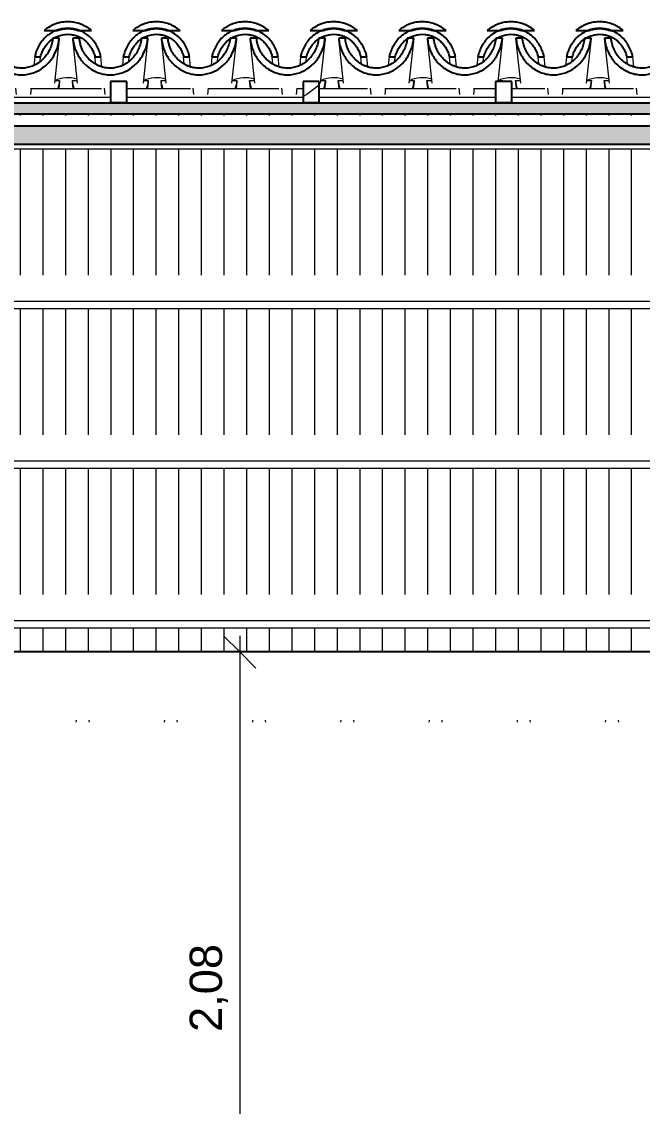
# Model space of a CAD drawing. Header units: millimetres. Extents: x -23755 to 62003, y -3000 to 6760.
# Drawn here: x -14836 to -12917, y 2975 to 6329 of the extents above; entities that cross this region are included whole.
import ezdxf

# ---------------------------------------------------------------- set-up
doc = ezdxf.new("R2010")
doc.units = ezdxf.units.MM
for name, color, linetype, lineweight in [('A-ANNO-DIMS', 211, 'Continuous', 9), ('A-ANNO-DIMS-50', 211, 'Continuous', 9), ('A-GLAZ-CURT', 52, 'Continuous', 9), ('A-GLAZ-CWMG', 51, 'Continuous', 9), ('A-ROOF', 132, 'Continuous', 9), ('A-ROOF-PATT', 132, 'Continuous', 9), ('A-WALL', 113, 'Continuous', 25)]:
    doc.layers.add(name, color=color, linetype=linetype, lineweight=lineweight)
doc.styles.add('@Arial Unicode MS', font='', dxfattribs={"height": 100})
doc.styles.get('@Arial Unicode MS').set_extended_font_data('@Arial Unicode MS')
doc.dimstyles.new('CRT_-__Metros_-_Linha_de_chamada_3_5_mm_1', dxfattribs={"dimscale": 304.8, "dimtxt": 100.584485, "dimasz": 0.328084, "dimexe": 0.164042, "dimexo": 0.0625, "dimgap": 0.082021, "dimtad": 1, "dimlfac": 0.001, "dimrnd": 0.01, "dimzin": 0, "dimdsep": 46, "dimtxsty": '@Arial Unicode MS', "dimblk1": 'OBLIQUE', "dimblk2": 'OBLIQUE', "dimsah": 1, "dimcen": 0.09, "dimdle": 0.164042, "dimazin": 0, "dimtfac": 1, "dimtdec": 4, "dimtix": 1, "dimtmove": 0, "dimatfit": 3, "dimfxl": 0.984252, "dimfxlon": 1, "dimtvp": 1, "dimtolj": 1, "dimtzin": 0, "dimarcsym": 2})
pattern_1 = [(216.87, (-11821.27, 2369.08), (761.9991, 508.00136), [127, -1143]), (206.565, (-11668.87, 2292.88), (-254.0006, -253.9997), [283.981, -283.981]), (198.435, (-11668.87, 2165.88), (-507.99976, -254.0006), [160.644, -642.575])]

# ---------------------------------------------------------------- blocks, each defined once
blk = doc.blocks.new('Rectangular Mullion - Ripa-4229792-A')
at = {"layer": 'A-GLAZ-CWMG'}
for p, q in [((-14809.2, 6122.6), (-14589.1, 6122.6)), ((-14511.4, 6122.6), (-14314.7, 6122.6)), ((-14261, 6122.6), (-14040.9, 6122.6)), ((-13986.9, 6122.6), (-13966.1, 6122.6)), ((-13916.1, 6122.6), (-13766.8, 6122.6)), ((-13712.8, 6122.6), (-13492.7, 6122.6)), ((-13438.7, 6122.6), (-13370.7, 6122.6)), ((-13320.7, 6122.6), (-13218.6, 6122.6)), ((-13164.6, 6122.6), (-12944.5, 6122.6)), ((-14561.4, 6094.7), (-15106.8, 6094.7)), ((-13966.1, 6094.7), (-14511.4, 6094.7)), ((-13370.7, 6094.7), (-13916.1, 6094.7)), ((-12775.4, 6094.7), (-13320.7, 6094.7))]:
    blk.add_line(p, q, dxfattribs=at)
blk = doc.blocks.new('Rectangular Mullion - Caibro-V22-A')
at = {"layer": 'A-GLAZ-CWMG', "lineweight": 25}
for p, q in [((-13320.7, 6143.7), (-13370.7, 6143.7)), ((-13370.7, 6143.7), (-13370.7, 6079.1)), ((-13320.7, 6079.1), (-13320.7, 6143.7)), ((-13370.7, 6079.1), (-13320.7, 6079.1))]:
    blk.add_line(p, q, dxfattribs=at)
at = {"layer": 'A-GLAZ-CWMG'}
for p, q in [((-13370.7, 6076.7), (-13370.7, 6079.1)), ((-13320.7, 6076.7), (-13320.7, 6079.1))]:
    blk.add_line(p, q, dxfattribs=at)
blk = doc.blocks.new('Rectangular Mullion - Caibro-V23-A')
at = {"layer": 'A-GLAZ-CWMG'}
h = blk.add_hatch(dxfattribs=at)
h.set_pattern_fill('FP_2', color=256, style=0, pattern_type=2)
h.set_pattern_definition(pattern_1)
h.paths.add_polyline_path([(-13946.9, 6079.1), (-13916.1, 6079.1), (-13916.1, 6143.7), (-13966.1, 6143.7), (-13966.1, 6079.1)])
at = {"layer": 'A-GLAZ-CWMG', "lineweight": 25}
for p, q in [((-13916.1, 6143.7), (-13966.1, 6143.7)), ((-13966.1, 6143.7), (-13966.1, 6079.1)), ((-13916.1, 6079.1), (-13916.1, 6143.7)), ((-13966.1, 6079.1), (-13916.1, 6079.1))]:
    blk.add_line(p, q, dxfattribs=at)
at = {"layer": 'A-GLAZ-CWMG'}
for p, q in [((-13966.1, 6076.7), (-13966.1, 6079.1)), ((-13916.1, 6076.7), (-13916.1, 6079.1))]:
    blk.add_line(p, q, dxfattribs=at)
blk = doc.blocks.new('Rectangular Mullion - Caibro-V24-A')
at = {"layer": 'A-GLAZ-CWMG', "lineweight": 25}
for p, q in [((-14511.4, 6143.7), (-14561.4, 6143.7)), ((-14561.4, 6143.7), (-14561.4, 6079.1)), ((-14511.4, 6079.1), (-14511.4, 6143.7)), ((-14561.4, 6079.1), (-14511.4, 6079.1))]:
    blk.add_line(p, q, dxfattribs=at)
at = {"layer": 'A-GLAZ-CWMG'}
for p, q in [((-14561.4, 6076.7), (-14561.4, 6079.1)), ((-14511.4, 6076.7), (-14511.4, 6079.1))]:
    blk.add_line(p, q, dxfattribs=at)
blk = doc.blocks.new('Rectangular Mullion - Terça-4255527-A')
at = {"layer": 'A-GLAZ-CWMG'}
for p, q in [((-5489.7, 4476.4), (-16579.7, 4476.4)), ((-16579.7, 4454.2), (-5489.7, 4454.2))]:
    blk.add_line(p, q, dxfattribs=at)
blk = doc.blocks.new('Rectangular Mullion - Terça-V31-A')
at = {"layer": 'A-GLAZ-CWMG'}
for p, q in [((-5489.7, 4970.2), (-16579.7, 4970.2)), ((-16579.7, 4947.9), (-5489.7, 4947.9))]:
    blk.add_line(p, q, dxfattribs=at)
blk = doc.blocks.new('Rectangular Mullion - Terça-V32-A')
at = {"layer": 'A-GLAZ-CWMG'}
for p, q in [((-5489.7, 5463.9), (-16579.7, 5463.9)), ((-16579.7, 5441.6), (-5489.7, 5441.6))]:
    blk.add_line(p, q, dxfattribs=at)
blk = doc.blocks.new('Rectangular Mullion - Terça-V33-A')
at = {"layer": 'A-GLAZ-CWMG'}
h = blk.add_hatch(dxfattribs=at)
h.set_pattern_fill('FP_2', color=256, style=0, pattern_type=2)
h.set_pattern_definition(pattern_1)
h.paths.add_polyline_path([(-19919.7, 5949.9), (-3199.7, 5949.9), (-3199.7, 6005.8), (-19919.7, 6005.8), (-19919.7, 5997.2)])
at = {"layer": 'A-GLAZ-CWMG', "lineweight": 25}
for p, q in [((-3199.7, 6005.8), (-19919.7, 6005.8)), ((-19919.7, 5949.9), (-3199.7, 5949.9))]:
    blk.add_line(p, q, dxfattribs=at)
at = {"layer": 'A-GLAZ-CWMG'}
blk.add_line((-16579.7, 5935.3), (-5479.7, 5935.3), dxfattribs=at)
blk = doc.blocks.new('COLONIAL BASE - COLONIAL BASE-4236683-A')
at = {"layer": 'A-GLAZ-CURT'}
for p, q in [((-3712.8, 6122.6), (-3715.5, 6147.5)), ((-3715.5, 6147.5), (-3700.2, 6147.5)), ((-3712.8, 6122.6), (-3715.1, 6143.3)), ((-3496.2, 6147.5), (-3480.9, 6147.5)), ((-3480.9, 6147.5), (-3483.6, 6122.6)), ((-3481.3, 6143.3), (-3483.6, 6122.6))]:
    blk.add_line(p, q, dxfattribs=at)
for centre, major_axis, start_param, end_param in [((-3729.7, 6076.6), (85.3, 0), 1.218641, 2.069926), ((-3598.2, 6154.4), (117.5, 0), 3.205466, 3.438355), ((-3598.2, 6154.4), (117.5, 0), 5.986423, 6.219312)]:
    blk.add_ellipse(centre, major_axis=major_axis, ratio=0.928477, start_param=start_param, end_param=end_param, dxfattribs=at)
blk = doc.blocks.new('COLONIAL BASE - COLONIAL BASE-V53-A')
at = {"layer": 'A-GLAZ-CURT'}
for p, q in [((-10017.1, 6122.6), (-10019.7, 6147.5)), ((-10019.7, 6147.5), (-10004.5, 6147.5)), ((-10017.1, 6122.6), (-10019.3, 6143.3)), ((-9800.4, 6147.5), (-9785.2, 6147.5)), ((-9785.2, 6147.5), (-9785.6, 6143.7))]:
    blk.add_line(p, q, dxfattribs=at)
for centre, major_axis, start_param, end_param in [((-10034, 6076.6), (85.3, 0), 1.218641, 2.069926), ((-9902.5, 6154.4), (117.5, 0), 3.205466, 3.438355), ((-9902.5, 6154.4), (117.5, 0), 6.184843, 6.219312)]:
    blk.add_ellipse(centre, major_axis=major_axis, ratio=0.928477, start_param=start_param, end_param=end_param, dxfattribs=at)
blk = doc.blocks.new('COLONIAL BASE - COLONIAL BASE-V42-A')
at = {"layer": 'A-GLAZ-CURT', "lineweight": 25}
for p, q in [((-3968.4, 6278.4), (-3988.3, 6278.4)), ((-3756.3, 6278.4), (-3776.2, 6278.4)), ((-4106.2, 6220.1), (-4087.9, 6220.1)), ((-3919.7, 6220.1), (-3901.4, 6220.1))]:
    blk.add_line(p, q, dxfattribs=at)
at = {"layer": 'A-GLAZ-CURT'}
for p, q in [((-3973.4, 6138.7), (-3988.3, 6278.4)), ((-3985, 6247.8), (-3988, 6274.9)), ((-3756.3, 6278.4), (-3771.2, 6138.7)), ((-3756.6, 6274.9), (-3759.5, 6247.8)), ((-4106.2, 6220.1), (-4109, 6193.6)), ((-4089.3, 6205.4), (-4087.9, 6220.1)), ((-3917.6, 6197.7), (-3919.7, 6220.1)), ((-3898.1, 6189), (-3901.4, 6220.1)), ((-4118.6, 6103.7), (-4116.5, 6122.9)), ((-3891.1, 6122.9), (-3889, 6103.7))]:
    blk.add_line(p, q, dxfattribs=at)
at = {"layer": 'A-GLAZ-CURT', "lineweight": 25}
for points, knots in [([(-3901.4, 6220.1), (-3902.6, 6226.1), (-3906, 6237.8), (-3913.7, 6254.6), (-3923.9, 6269.8), (-3940.8, 6287.6), (-3967.2, 6303.9), (-4003.8, 6310.9), (-4040.4, 6303.9), (-4066.8, 6287.6), (-4083.7, 6269.8), (-4093.9, 6254.6), (-4101.6, 6237.8), (-4105, 6226.1), (-4106.2, 6220.1)], [0, 0, 0, 0, 0.0625, 0.125, 0.1875, 0.25, 0.375, 0.5, 0.625, 0.75, 0.8125, 0.875, 0.9375, 1, 1, 1, 1]), ([(-4087.9, 6220.1), (-4086.7, 6225.2), (-4083.4, 6235.2), (-4076.2, 6249.2), (-4066.7, 6261.8), (-4051.3, 6276.2), (-4027.6, 6288.5), (-4001.7, 6291), (-3984.6, 6287.9), (-3975.9, 6285.1), (-3969.5, 6282.5), (-3963.4, 6279.4), (-3955.5, 6274.5), (-3946.5, 6267.4), (-3937.2, 6257.2), (-3929.5, 6245.8), (-3923.5, 6233.3), (-3920.8, 6224.6), (-3919.7, 6220.1)], [0, 0, 0, 0, 0.066667, 0.133333, 0.2, 0.266667, 0.4, 0.533333, 0.591667, 0.620833, 0.65, 0.679167, 0.708333, 0.766667, 0.825, 0.883333, 0.941667, 1, 1, 1, 1]), ([(-3988.3, 6278.4), (-3987.8, 6272.1), (-3985.9, 6259.7), (-3978.6, 6235.6), (-3963.1, 6208), (-3935.4, 6181.9), (-3906.5, 6168.7), (-3881.7, 6164.4), (-3856.6, 6164.4), (-3827.4, 6172.1), (-3798.1, 6191.1), (-3776.3, 6216), (-3764.1, 6240.8), (-3758.3, 6262), (-3756.7, 6272.9), (-3756.3, 6278.4)], [0, 0, 0, 0, 0.052632, 0.105263, 0.210526, 0.315789, 0.421053, 0.473684, 0.526316, 0.631579, 0.723684, 0.815789, 0.907895, 0.953947, 1, 1, 1, 1]), ([(-3776.2, 6278.4), (-3776.7, 6272.6), (-3778.7, 6261.3), (-3784.3, 6244.8), (-3792.5, 6229.6), (-3806.6, 6211.2), (-3829.7, 6193.4), (-3855.4, 6185.8), (-3873.4, 6185), (-3883.1, 6185.7), (-3892.7, 6187.4), (-3902, 6190), (-3911.1, 6193.7), (-3919.6, 6198.3), (-3927.7, 6203.7), (-3937.7, 6212), (-3946.4, 6221.7), (-3953.5, 6232.5), (-3958.2, 6241.1), (-3962, 6250), (-3966, 6262.4), (-3967.8, 6271.9), (-3968.4, 6278.4)], [0, 0, 0, 0, 0.058824, 0.117647, 0.176471, 0.235294, 0.352941, 0.470588, 0.503676, 0.536765, 0.569853, 0.602941, 0.636029, 0.669118, 0.702206, 0.735294, 0.801471, 0.834559, 0.867647, 0.900735, 0.933824, 1, 1, 1, 1])]:
    blk.add_open_spline(points, degree=3, knots=knots, dxfattribs=at)
blk = doc.blocks.new('COLONIAL BASE - COLONIAL BASE-V55-A')
at = {"layer": 'A-GLAZ-CURT', "lineweight": 25}
for p, q in [((-10546.8, 6278.4), (-10566.7, 6278.4)), ((-10334.6, 6278.4), (-10354.5, 6278.4)), ((-10684.5, 6220.1), (-10666.2, 6220.1)), ((-10498.1, 6220.1), (-10479.8, 6220.1))]:
    blk.add_line(p, q, dxfattribs=at)
at = {"layer": 'A-GLAZ-CURT'}
for p, q in [((-10551.7, 6138.7), (-10566.7, 6278.4)), ((-10563.4, 6247.8), (-10566.3, 6274.9)), ((-10334.6, 6278.4), (-10349, 6143.7)), ((-10335, 6274.9), (-10337.9, 6247.8)), ((-10684.5, 6220.1), (-10687.4, 6193.6)), ((-10667.6, 6205.4), (-10666.2, 6220.1)), ((-10496, 6197.7), (-10498.1, 6220.1)), ((-10476.5, 6189), (-10479.8, 6220.1)), ((-10697, 6103.7), (-10694.9, 6122.9)), ((-10469.4, 6122.9), (-10467.3, 6103.7))]:
    blk.add_line(p, q, dxfattribs=at)
at = {"layer": 'A-GLAZ-CURT', "lineweight": 25}
for points, knots in [([(-10479.8, 6220.1), (-10481, 6226.1), (-10484.3, 6237.8), (-10492, 6254.6), (-10502.3, 6269.8), (-10519.1, 6287.6), (-10545.5, 6303.9), (-10582.2, 6310.9), (-10618.8, 6303.9), (-10645.2, 6287.6), (-10662, 6269.8), (-10672.3, 6254.6), (-10680, 6237.8), (-10683.3, 6226.1), (-10684.5, 6220.1)], [0, 0, 0, 0, 0.0625, 0.125, 0.1875, 0.25, 0.375, 0.5, 0.625, 0.75, 0.8125, 0.875, 0.9375, 1, 1, 1, 1]), ([(-10666.2, 6220.1), (-10665, 6225.2), (-10661.8, 6235.2), (-10654.5, 6249.2), (-10645, 6261.8), (-10629.6, 6276.2), (-10606, 6288.5), (-10580.1, 6291), (-10562.9, 6287.9), (-10554.2, 6285.1), (-10547.8, 6282.5), (-10541.7, 6279.4), (-10533.9, 6274.5), (-10524.9, 6267.4), (-10515.6, 6257.2), (-10507.9, 6245.8), (-10501.9, 6233.3), (-10499.2, 6224.6), (-10498.1, 6220.1)], [0, 0, 0, 0, 0.066667, 0.133333, 0.2, 0.266667, 0.4, 0.533333, 0.591667, 0.620833, 0.65, 0.679167, 0.708333, 0.766667, 0.825, 0.883333, 0.941667, 1, 1, 1, 1]), ([(-10566.7, 6278.4), (-10566.1, 6272.1), (-10564.2, 6259.7), (-10556.9, 6235.6), (-10541.5, 6208), (-10513.8, 6181.9), (-10484.9, 6168.7), (-10460.1, 6164.4), (-10434.9, 6164.4), (-10405.7, 6172.1), (-10376.5, 6191.1), (-10354.7, 6216), (-10342.5, 6240.8), (-10336.7, 6262), (-10335.1, 6272.9), (-10334.6, 6278.4)], [0, 0, 0, 0, 0.052632, 0.105263, 0.210526, 0.315789, 0.421053, 0.473684, 0.526316, 0.631579, 0.723684, 0.815789, 0.907895, 0.953947, 1, 1, 1, 1]), ([(-10354.5, 6278.4), (-10355.1, 6272.6), (-10357.1, 6261.3), (-10362.7, 6244.8), (-10370.8, 6229.6), (-10384.9, 6211.2), (-10408.1, 6193.4), (-10433.7, 6185.8), (-10451.8, 6185), (-10461.4, 6185.7), (-10471.1, 6187.4), (-10480.4, 6190), (-10489.4, 6193.7), (-10498, 6198.3), (-10506.1, 6203.7), (-10516, 6212), (-10524.7, 6221.7), (-10531.9, 6232.5), (-10536.5, 6241.1), (-10540.4, 6250), (-10544.4, 6262.4), (-10546.1, 6271.9), (-10546.8, 6278.4)], [0, 0, 0, 0, 0.058824, 0.117647, 0.176471, 0.235294, 0.352941, 0.470588, 0.503676, 0.536765, 0.569853, 0.602941, 0.636029, 0.669118, 0.702206, 0.735294, 0.801471, 0.834559, 0.867647, 0.900735, 0.933824, 1, 1, 1, 1])]:
    blk.add_open_spline(points, degree=3, knots=knots, dxfattribs=at)
blk = doc.blocks.new('COLONIAL BASE - COLONIAL BASE-V41-A')
at = {"layer": 'A-GLAZ-CURT', "lineweight": 25}
for p, q in [((-3694.3, 6278.4), (-3714.2, 6278.4)), ((-3482.2, 6278.4), (-3502.1, 6278.4)), ((-3832.1, 6220.1), (-3813.8, 6220.1)), ((-3645.6, 6220.1), (-3627.3, 6220.1))]:
    blk.add_line(p, q, dxfattribs=at)
at = {"layer": 'A-GLAZ-CURT'}
for p, q in [((-3699.3, 6138.7), (-3714.2, 6278.4)), ((-3710.9, 6247.8), (-3713.9, 6274.9)), ((-3482.2, 6278.4), (-3497.1, 6138.7)), ((-3482.5, 6274.9), (-3485.5, 6247.8)), ((-3832.1, 6220.1), (-3834.9, 6193.6)), ((-3815.2, 6205.4), (-3813.8, 6220.1)), ((-3643.5, 6197.7), (-3645.6, 6220.1)), ((-3624, 6189), (-3627.3, 6220.1)), ((-3617, 6122.9), (-3614.9, 6103.7))]:
    blk.add_line(p, q, dxfattribs=at)
at = {"layer": 'A-GLAZ-CURT', "lineweight": 25}
for points, knots in [([(-3627.3, 6220.1), (-3628.5, 6226.1), (-3631.9, 6237.8), (-3639.6, 6254.6), (-3649.8, 6269.8), (-3666.7, 6287.6), (-3693.1, 6303.9), (-3729.7, 6310.9), (-3766.3, 6303.9), (-3792.7, 6287.6), (-3809.6, 6269.8), (-3819.9, 6254.6), (-3827.5, 6237.8), (-3830.9, 6226.1), (-3832.1, 6220.1)], [0, 0, 0, 0, 0.0625, 0.125, 0.1875, 0.25, 0.375, 0.5, 0.625, 0.75, 0.8125, 0.875, 0.9375, 1, 1, 1, 1]), ([(-3813.8, 6220.1), (-3812.6, 6225.2), (-3809.3, 6235.2), (-3802.1, 6249.2), (-3792.6, 6261.8), (-3777.2, 6276.2), (-3753.5, 6288.5), (-3727.7, 6291), (-3710.5, 6287.9), (-3701.8, 6285.1), (-3695.4, 6282.5), (-3689.3, 6279.4), (-3681.4, 6274.5), (-3672.4, 6267.4), (-3663.1, 6257.2), (-3655.4, 6245.8), (-3649.4, 6233.3), (-3646.7, 6224.6), (-3645.6, 6220.1)], [0, 0, 0, 0, 0.066667, 0.133333, 0.2, 0.266667, 0.4, 0.533333, 0.591667, 0.620833, 0.65, 0.679167, 0.708333, 0.766667, 0.825, 0.883333, 0.941667, 1, 1, 1, 1]), ([(-3714.2, 6278.4), (-3713.7, 6272.1), (-3711.8, 6259.7), (-3704.5, 6235.6), (-3689, 6208), (-3661.3, 6181.9), (-3632.4, 6168.7), (-3607.6, 6164.4), (-3582.5, 6164.4), (-3553.3, 6172.1), (-3524, 6191.1), (-3502.2, 6216), (-3490, 6240.8), (-3484.2, 6262), (-3482.6, 6272.9), (-3482.2, 6278.4)], [0, 0, 0, 0, 0.052632, 0.105263, 0.210526, 0.315789, 0.421053, 0.473684, 0.526316, 0.631579, 0.723684, 0.815789, 0.907895, 0.953947, 1, 1, 1, 1]), ([(-3502.1, 6278.4), (-3502.6, 6272.6), (-3504.6, 6261.3), (-3510.2, 6244.8), (-3518.4, 6229.6), (-3532.5, 6211.2), (-3555.6, 6193.4), (-3581.3, 6185.8), (-3599.3, 6185), (-3609, 6185.7), (-3618.6, 6187.4), (-3627.9, 6190), (-3637, 6193.7), (-3645.5, 6198.3), (-3653.6, 6203.7), (-3663.6, 6212), (-3672.3, 6221.7), (-3679.5, 6232.5), (-3684.1, 6241.1), (-3687.9, 6250), (-3691.9, 6262.4), (-3693.7, 6271.9), (-3694.3, 6278.4)], [0, 0, 0, 0, 0.058824, 0.117647, 0.176471, 0.235294, 0.352941, 0.470588, 0.503676, 0.536765, 0.569853, 0.602941, 0.636029, 0.669118, 0.702206, 0.735294, 0.801471, 0.834559, 0.867647, 0.900735, 0.933824, 1, 1, 1, 1])]:
    blk.add_open_spline(points, degree=3, knots=knots, dxfattribs=at)
blk = doc.blocks.new('COLONIAL BASE - COLONIAL BASE-V45-A')
at = {"layer": 'A-GLAZ-CURT', "lineweight": 25}
for p, q in [((-3802.9, 6301.6), (-3762.2, 6301.6)), ((-3697.2, 6301.6), (-3656.5, 6301.6))]:
    blk.add_line(p, q, dxfattribs=at)
blk.add_open_spline([(-3656.5, 6301.6), (-3661.1, 6305.4), (-3670.6, 6312.3), (-3686.5, 6320.4), (-3703.3, 6325.9), (-3722.3, 6329), (-3743, 6328.6), (-3761.1, 6324.5), (-3774.9, 6319.2), (-3788.1, 6312.6), (-3797.2, 6306.4), (-3802.9, 6301.6)], degree=3, knots=[0, 0, 0, 0, 0.111111, 0.222222, 0.333333, 0.444444, 0.583333, 0.722222, 0.791667, 0.861111, 1, 1, 1, 1], dxfattribs=at)
blk.add_open_spline([(-3762.2, 6301.6), (-3757, 6303.6), (-3746.3, 6306.5), (-3729.7, 6308), (-3713.1, 6306.5), (-3702.4, 6303.6), (-3697.2, 6301.6)], degree=3, dxfattribs=at)
blk = doc.blocks.new('COLONIAL BASE - COLONIAL BASE-3960684-A')
at = {"layer": 'A-GLAZ-CURT'}
for p, q in [((-8078, 4163.3), (-8078.8, 4168.8)), ((-7846, 4168.8), (-7846.8, 4163.3))]:
    blk.add_line(p, q, dxfattribs=at)
blk = doc.blocks.new('DIMBLOCK11-A')
at = {"layer": 'A-ANNO-DIMS-50', "lineweight": 18, "transparency": 16777216}
for p, q in [((-14162, 4380.3), (-14212, 4430.3)), ((-14162, 4380.3), (-14112, 4330.3)), ((-14162, 2300), (-14212, 2350)), ((-14162, 2300), (-14112, 2250))]:
    blk.add_line(p, q, dxfattribs=at)
at = {"layer": 'A-ANNO-DIMS-50', "transparency": 16777216}
for p, q in [((-14162, 4430.3), (-14162, 2300)), ((-13862, 4380.3), (-14212, 4380.3)), ((-14162, 4380.3), (-13862, 4380.3)), ((-14190.9, 2300), (-14112, 2300)), ((-14162, 2300), (-14190.9, 2300))]:
    blk.add_line(p, q, dxfattribs=at)
at = {"layer": 'A-ANNO-DIMS-50', "color": 0, "transparency": 16777216, "insert": (-14316.8, 3204.9), "char_height": 100, "width": 324.675, "attachment_point": 1, "rotation": 90, "line_spacing_factor": 1.117605, "style": '@Arial Unicode MS'}
blk.add_mtext('2,08', dxfattribs=at)
blk = doc.blocks.new('_Oblique')
at = {"color": 0, "linetype": 'ByBlock', "lineweight": -2}
blk.add_line((-0.5, -0.5), (0.5, 0.5), dxfattribs=at)

msp = doc.modelspace()

# ---------------------------------------------------------------- hatches: boundary and pattern name
at = {"layer": 'A-ROOF-PATT'}
msp.add_hatch(color=256, dxfattribs=at).paths.add_polyline_path([(-11535.623, 6044.391), (-3199.651, 6044.391), (-3199.651, 6076.702), (-19919.651, 6076.702), (-19919.651, 6044.391), (-11576.492, 6044.391)])
h = msp.add_hatch(dxfattribs=at)
h.set_pattern_fill('FP_4', color=256, style=0, pattern_type=2)
h.set_pattern_definition([(90, (0, 6212.23), (-70, 4e-15), [])])
h.paths.add_polyline_path([(-19919.651, 4070.749), (-19319.651, 4070.749), (-19319.651, 4454.159), (-19919.651, 4454.159), (-19919.651, 4096.966)])
h.paths.add_polyline_path([(-3484.448, 4070.749), (-3199.651, 4070.749), (-3199.651, 4454.159), (-5289.651, 4454.159), (-5289.651, 4380.337), (-3799.651, 4380.337), (-3799.651, 4070.749)])
h.paths.add_polyline_path([(-19096.371, 4380.337), (-18728.331, 4380.337), (-18728.551, 4436.104), (-18729.653, 4454.159), (-19139.651, 4454.159), (-19139.651, 4380.337), (-19137.24, 4380.337)])
h.paths.add_polyline_path([(-16889.45, 4380.337), (-16759.651, 4380.337), (-16759.651, 4454.159), (-17169.649, 4454.159), (-17170.97, 4432.51), (-17170.97, 4380.337), (-16930.319, 4380.337)])
h.paths.add_polyline_path([(-9778.26, 4380.337), (-5489.651, 4380.337), (-5489.651, 4454.159), (-16579.651, 4454.159), (-16579.651, 4380.337), (-9819.129, 4380.337)])
h.paths.add_polyline_path([(-16358.154, 4557.926), (-5489.651, 4557.926), (-5489.651, 4947.873), (-16579.651, 4947.873), (-16579.651, 4557.926), (-16399.023, 4557.926)])
h.paths.add_polyline_path([(-17044.317, 4813.978), (-17045.399, 4812.691), (-17044.749, 4812.691), (-17044.425, 4813.656)])
h.paths.add_polyline_path([(-17141.021, 4557.926), (-16759.651, 4557.926), (-16759.651, 4947.873), (-17715.344, 4947.864), (-17541.151, 4935.62), (-17541.151, 4900.68), (-17332.401, 4881.34), (-17332.401, 4860.34), (-17095.651, 4850.364), (-17095.651, 4844.1), (-17054.379, 4843.6), (-17050.949, 4842.064), (-17049.873, 4841.27), (-17048.559, 4838.714), (-17047.869, 4835.291), (-17046.287, 4827.808), (-17047.289, 4827.001), (-17050.614, 4826.339), (-17052.004, 4824.804), (-17052.07, 4824.227), (-17052.437, 4823.009), (-17052.437, 4822.62), (-17050.961, 4821.102), (-17042.425, 4815.965), (-17042.425, 4815.124), (-17043.959, 4815.965), (-17045.399, 4815.928), (-17043.21, 4815.052), (-17043.986, 4814.581), (-17048.106, 4815.965), (-17050.993, 4815.52), (-17049.081, 4814.589), (-17048.849, 4814.589), (-17048.559, 4815.347), (-17047.026, 4814.964), (-17046.899, 4814.544), (-17043.959, 4813.859), (-17043.344, 4813.656), (-17043.21, 4812.694), (-17041.898, 4813.597), (-17041.426, 4813.01), (-17040.966, 4813.597), (-17040.137, 4812.691), (-17039.244, 4800.018), (-18860.058, 4800.018), (-18859.165, 4812.691), (-18857.312, 4814.563), (-18856.876, 4814.188), (-18856.28, 4813.934), (-18854.864, 4814.205), (-18854.274, 4814.205), (-18853.423, 4813.938), (-18852.458, 4815.198), (-18850.901, 4814.205), (-18849.807, 4815.183), (-18848.402, 4814.905), (-18846.771, 4814.204), (-18845.433, 4815.184), (-18844.464, 4815.365), (-18844.608, 4815.965), (-18856.876, 4815.965), (-18847.755, 4821.865), (-18846.904, 4823.95), (-18846.463, 4824.238), (-18846.908, 4825.173), (-18849.792, 4826.585), (-18852.481, 4827.538), (-18851.496, 4827.527), (-18852.481, 4828.24), (-18853.015, 4828.3), (-18853.902, 4829.814), (-18853.793, 4829.966), (-18852.24, 4832.423), (-18851.157, 4837.926), (-18851.017, 4839.669), (-18846.908, 4843.219), (-18841.748, 4844.1), (-18803.651, 4844.1), (-18803.651, 4850.92), (-18566.901, 4860.34), (-18566.901, 4881.34), (-18358.151, 4900.68), (-18358.151, 4935.62), (-18183.957, 4947.873), (-19139.651, 4947.873), (-19139.651, 4557.926), (-18758.28, 4557.926), (-18758.28, 4562.842), (-18771.965, 4800), (-17127.336, 4800), (-17141.021, 4562.842)])
h.paths.add_polyline_path([(-5289.651, 4557.926), (-3199.651, 4557.926), (-3199.651, 4947.873), (-5289.651, 4947.873), (-5289.651, 4629.022)])
h.paths.add_polyline_path([(-19319.651, 4557.926), (-19319.651, 4947.873), (-19919.651, 4947.873), (-19919.651, 4557.926), (-19341.584, 4557.926)])
h.paths.add_polyline_path([(-17949.651, 4698.75), (-17942.383, 4700.031), (-17935.989, 4703.724), (-17931.248, 4709.374), (-17928.723, 4716.314), (-17928.724, 4723.692), (-17931.249, 4730.628), (-17935.996, 4736.282), (-17942.384, 4739.969), (-17949.651, 4741.25), (-17956.917, 4739.969), (-17963.313, 4736.274), (-17968.053, 4730.625), (-17970.578, 4723.692), (-17970.578, 4716.311), (-17968.053, 4709.374), (-17963.313, 4703.724), (-17956.918, 4700.031), (-17952.041, 4699.171)])
h.paths.add_polyline_path([(-17049.587, 4813.664), (-17050.899, 4814.175), (-17050.789, 4812.773), (-17049.805, 4813.503)])
h.paths.add_polyline_path([(-17055.628, 4814.548), (-17055.987, 4815.353), (-17056.596, 4814.987), (-17055.925, 4814.683)])
h.paths.add_polyline_path([(-18837.079, 4815.363), (-18838.515, 4815.352), (-18837.703, 4815.317)])
h.paths.add_polyline_path([(-18842.494, 4815.365), (-18843.253, 4815.513), (-18843.253, 4815.3)])
h.paths.add_polyline_path([(-17063.157, 4815.284), (-17066.879, 4815.965), (-17066.879, 4815.321), (-17063.627, 4815.287)])
h.paths.add_polyline_path([(-18846.904, 4823.95), (-18847.168, 4825.239), (-18846.53, 4824.925), (-18846.797, 4824.227)])
h.paths.add_polyline_path([(-14273.84, 5051.64), (-5489.651, 5051.64), (-5489.651, 5441.586), (-16579.651, 5441.586), (-16579.651, 5051.64), (-14314.708, 5051.64)])
h.paths.add_polyline_path([(-19139.651, 5051.64), (-16759.651, 5051.64), (-16759.651, 5441.586), (-19139.651, 5441.586), (-19139.651, 5085.069)])
h.paths.add_polyline_path([(-19919.651, 5051.64), (-19319.651, 5051.64), (-19319.651, 5441.586), (-19919.651, 5441.586), (-19919.651, 5085.069)])
h.paths.add_polyline_path([(-4833.122, 5051.64), (-3199.651, 5051.64), (-3199.651, 5441.586), (-5289.651, 5441.586), (-5289.651, 5051.64), (-4873.991, 5051.64)])
h.paths.add_polyline_path([(-14355.577, 5545.353), (-5489.651, 5545.353), (-5489.651, 5646.465), (-5479.651, 5646.465), (-5479.651, 5935.299), (-16579.651, 5935.299), (-16579.651, 5545.353), (-14396.446, 5545.353)])
h.paths.add_polyline_path([(-17665.959, 5545.353), (-16759.651, 5545.353), (-16759.651, 5935.299), (-19139.651, 5935.299), (-19139.651, 5545.353), (-17706.828, 5545.353)])
h.paths.add_polyline_path([(-19319.651, 5545.353), (-19319.651, 5935.299), (-19919.651, 5935.299), (-19919.651, 5545.353), (-19341.584, 5545.353)])
h.paths.add_polyline_path([(-3239.234, 5545.353), (-3199.651, 5545.353), (-3199.651, 5935.299), (-5299.651, 5935.299), (-5299.651, 5646.465), (-5289.651, 5646.465), (-5289.651, 5545.353), (-3320.972, 5545.353)])
h.paths.add_polyline_path([(-3239.234, 6039.066), (-3199.651, 6039.066), (-3199.651, 6044.391), (-5299.651, 6044.391), (-5299.651, 6039.066), (-3320.972, 6039.066)])
h.paths.add_polyline_path([(-8388.717, 6039.066), (-5479.651, 6039.066), (-5479.651, 6044.391), (-16579.651, 6044.391), (-16579.651, 6039.066), (-8429.586, 6039.066)])
h.paths.add_polyline_path([(-19919.651, 6039.066), (-19319.651, 6039.066), (-19319.651, 6044.391), (-19919.651, 6044.391)])
h.paths.add_polyline_path([(-16759.651, 6039.066), (-16759.651, 6044.391), (-19139.651, 6044.391), (-19139.651, 6039.066), (-16766.843, 6039.066)])

# ---------------------------------------------------------------- linework, layer by layer
at = {"layer": 'A-ROOF', "lineweight": 25}
for p, q in [((-3199.651, 6076.702), (-19919.651, 6076.702)), ((-19919.651, 6044.391), (-3199.651, 6044.391))]:
    msp.add_line(p, q, dxfattribs=at)
at = {"layer": 'A-WALL'}
msp.add_line((-5489.651, 4380.337), (-16579.651, 4380.337), dxfattribs=at)

# ---------------------------------------------------------------- block references
at = {"layer": 'A-GLAZ-CURT'}
for name, p in [('COLONIAL BASE - COLONIAL BASE-V42-A', (-10963.934, 0)), ('COLONIAL BASE - COLONIAL BASE-V42-A', (-10689.836, 0)), ('COLONIAL BASE - COLONIAL BASE-V45-A', (-10963.934, 0)), ('COLONIAL BASE - COLONIAL BASE-V41-A', (-10689.836, 0)), ('COLONIAL BASE - COLONIAL BASE-V45-A', (-10689.836, 0)), ('COLONIAL BASE - COLONIAL BASE-V42-A', (-10141.639, 0)), ('COLONIAL BASE - COLONIAL BASE-V45-A', (-10415.738, 0)), ('COLONIAL BASE - COLONIAL BASE-V42-A', (-9867.541, 0)), ('COLONIAL BASE - COLONIAL BASE-V45-A', (-10141.639, 0)), ('COLONIAL BASE - COLONIAL BASE-V55-A', (-3015.082, 0)), ('COLONIAL BASE - COLONIAL BASE-V45-A', (-9867.541, 0)), ('COLONIAL BASE - COLONIAL BASE-V42-A', (-9319.344, 0)), ('COLONIAL BASE - COLONIAL BASE-V45-A', (-9593.443, 0)), ('COLONIAL BASE - COLONIAL BASE-V42-A', (-9045.246, 0)), ('COLONIAL BASE - COLONIAL BASE-V45-A', (-9319.344, 0)), ('COLONIAL BASE - COLONIAL BASE-4236683-A', (-11238.033, 0)), ('COLONIAL BASE - COLONIAL BASE-4236683-A', (-10963.934, 0)), ('COLONIAL BASE - COLONIAL BASE-4236683-A', (-10689.836, 0)), ('COLONIAL BASE - COLONIAL BASE-4236683-A', (-10415.738, 0)), ('COLONIAL BASE - COLONIAL BASE-4236683-A', (-10141.639, 0)), ('COLONIAL BASE - COLONIAL BASE-V53-A', (-3563.279, 0)), ('COLONIAL BASE - COLONIAL BASE-4236683-A', (-9593.443, 0)), ('COLONIAL BASE - COLONIAL BASE-4236683-A', (-9319.344, 0)), ('COLONIAL BASE - COLONIAL BASE-3960684-A', (-6821.918, 0)), ('COLONIAL BASE - COLONIAL BASE-3960684-A', (-6549.041, 0)), ('COLONIAL BASE - COLONIAL BASE-3960684-A', (-6276.164, 0)), ('COLONIAL BASE - COLONIAL BASE-3960684-A', (-6003.288, 0)), ('COLONIAL BASE - COLONIAL BASE-3960684-A', (-5730.411, 0)), ('COLONIAL BASE - COLONIAL BASE-3960684-A', (-5457.534, 0)), ('COLONIAL BASE - COLONIAL BASE-3960684-A', (-5184.658, 0)), ('COLONIAL BASE - COLONIAL BASE-3960684-A', (-4911.781, 0))]:
    msp.add_blockref(name, p, dxfattribs=at)
at = {"layer": 'A-GLAZ-CWMG'}
for name in ['Rectangular Mullion - Caibro-V24-A', 'Rectangular Mullion - Caibro-V23-A', 'Rectangular Mullion - Caibro-V22-A', 'Rectangular Mullion - Ripa-4229792-A', 'Rectangular Mullion - Terça-V33-A', 'Rectangular Mullion - Terça-V32-A', 'Rectangular Mullion - Terça-V31-A', 'Rectangular Mullion - Terça-4255527-A']:
    msp.add_blockref(name, (0, 0), dxfattribs=at)

# ---------------------------------------------------------------- dimensions: what is measured, and where the dimension line sits
at = {"layer": 'A-ANNO-DIMS'}
dim = msp.add_linear_dim(base=(-14161.999, 2300), p1=(-13861.999, 4380.337), p2=(-14190.89, 2300), angle=90, dimstyle='CRT_-__Metros_-_Linha_de_chamada_3_5_mm_1', override={"dimpost": '<>', "dimfxl": 2106.174273}, dxfattribs=at)
dim.commit()
dim.dimension.update_dxf_attribs({"geometry": 'DIMBLOCK11-A', "text_midpoint": (-14238.091, 3340.168)})

doc.saveas('drawing.dxf')
